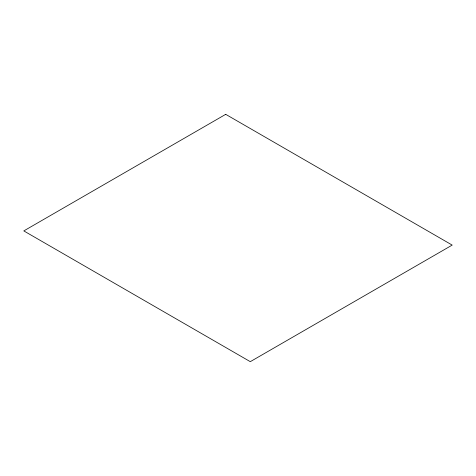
<?xml version="1.0" encoding="UTF-8"?>
<svg xmlns="http://www.w3.org/2000/svg" width="476" height="476" viewBox="0 0 476 476"><rect width="100%" height="100%" fill="white"/><g stroke="black" fill="none" stroke-linecap="round" stroke-linejoin="round"><path stroke-width="0.71" d="M225.713 114.335L23.8 230.908L250.287 361.665L452.2 245.092L225.713 114.335"/></g></svg>
